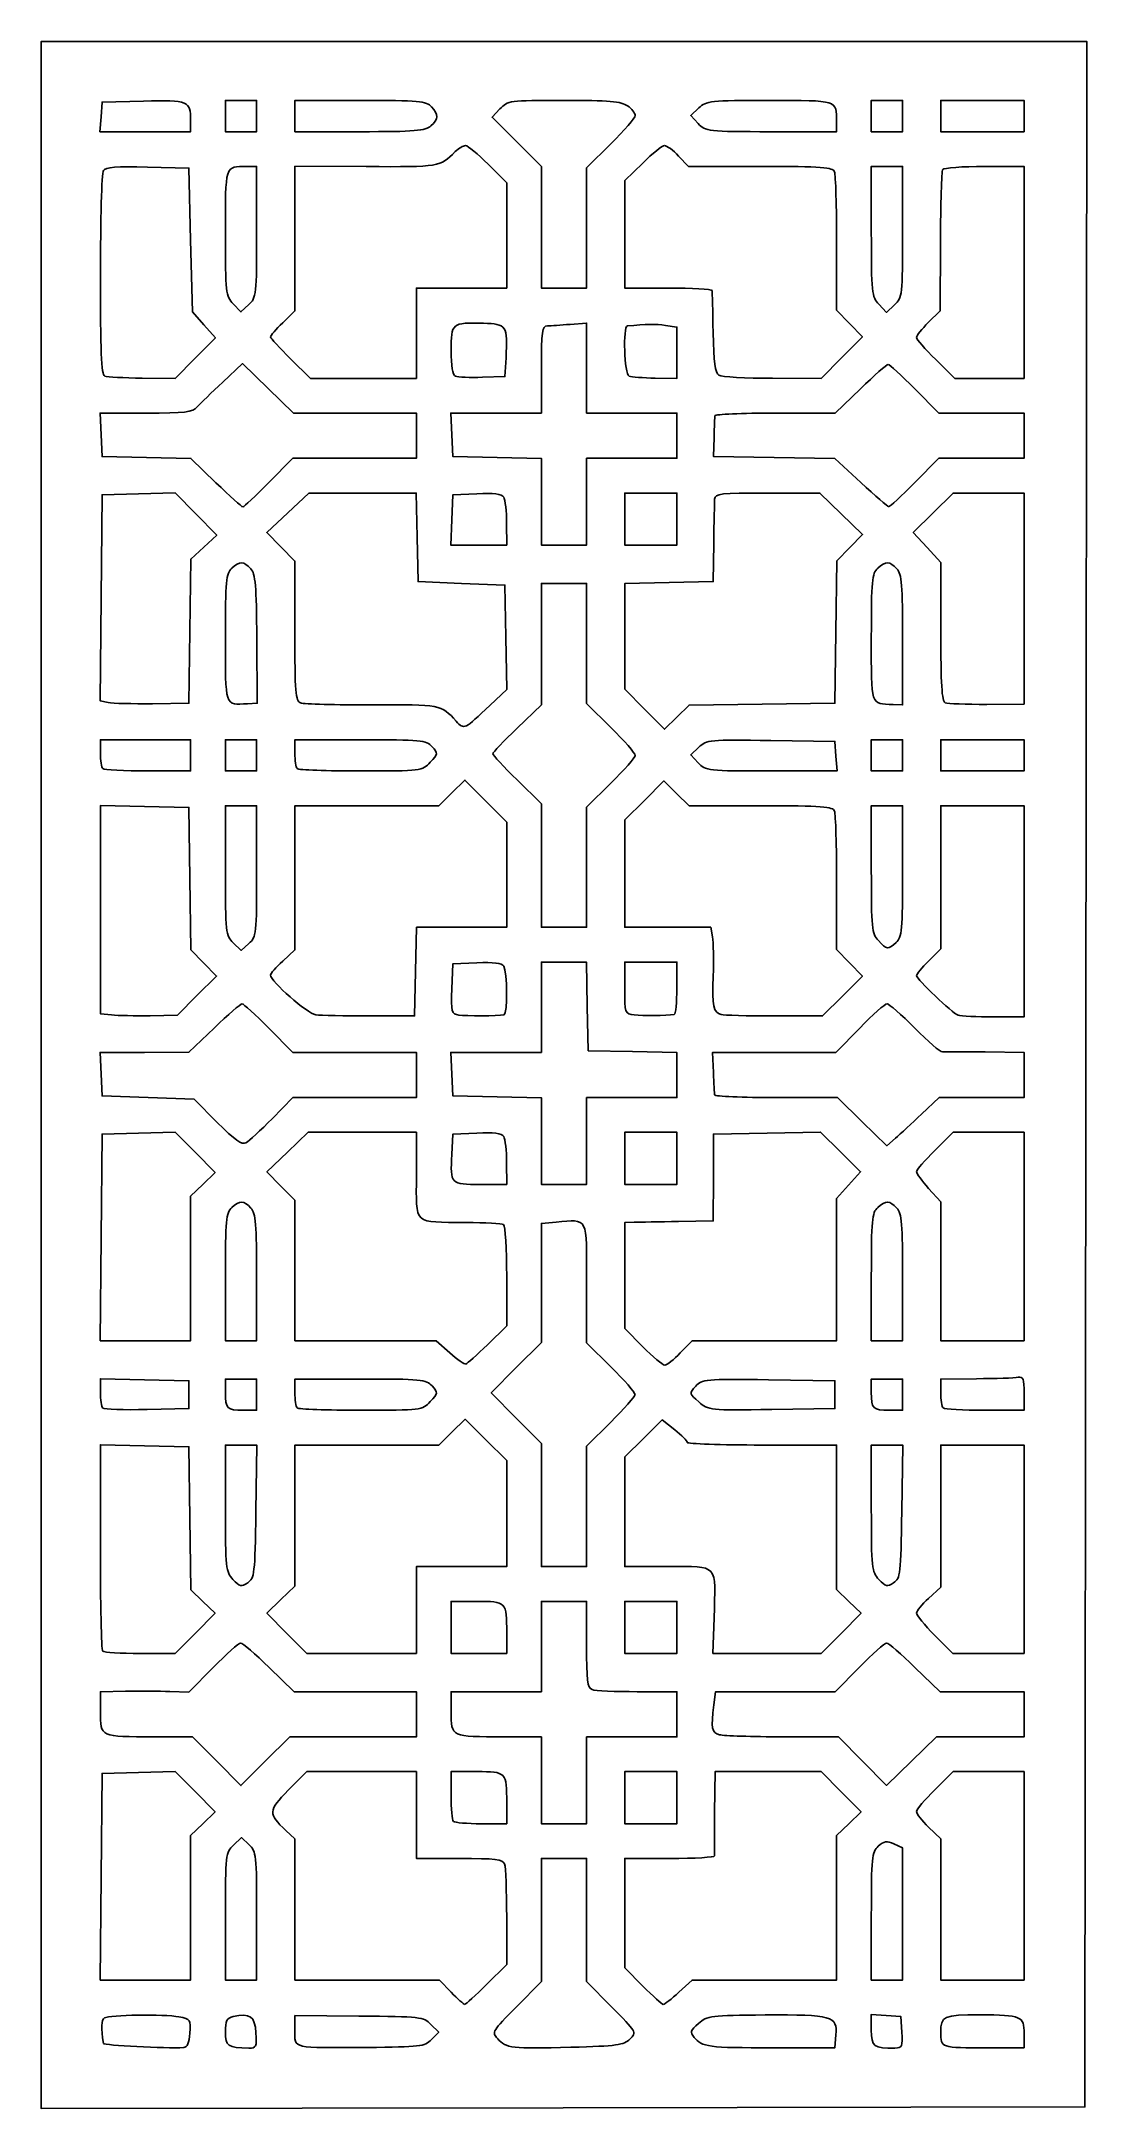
# Model space of a CAD drawing. Extents: x 1 to 81, y 0 to 157.
import ezdxf

# ---------------------------------------------------------------- set-up
doc = ezdxf.new("R2010")
doc.units = 0
doc.layers.get('0').update_dxf_attribs({"linetype": 'CONTINUOUS'})

msp = doc.modelspace()

# ---------------------------------------------------------------- linework, layer by layer
at = {"color": 7}
for points in [[(1.111882, 78.340471), (1.111882, 157.054873), (40.932642, 157.054873), (80.753402, 157.054873), (80.686288, 78.407477), (80.619174, -0.239919), (40.865528, -0.306925), (1.111882, -0.373928)], [(17.516049, 151.366331), (17.516049, 152.556956), (16.325424, 152.556956), (15.134799, 152.556956), (15.134799, 151.366331), (15.134799, 150.175706), (16.325424, 150.175706), (17.516049, 150.175706)], [(66.728549, 151.366331), (66.728549, 152.556956), (65.537924, 152.556956), (64.347299, 152.556956), (64.347299, 151.366331), (64.347299, 150.175706), (65.537924, 150.175706), (66.728549, 150.175706)], [(75.988966, 151.366331), (75.988966, 152.556956), (72.813966, 152.556956), (69.638966, 152.556956), (69.638966, 151.366331), (69.638966, 150.175706), (72.813966, 150.175706), (75.988966, 150.175706)], [(30.790528, 150.613588)], [(17.516049, 142.54891)], [(66.728549, 142.54891)], [(18.442091, 123.452789)], [(67.654591, 123.452789)], [(49.530632, 120.674664), (49.530632, 122.659039), (47.546257, 122.659039), (45.561882, 122.659039), (45.561882, 120.674664), (45.561882, 118.690289), (47.546257, 118.690289), (49.530632, 118.690289)], [(35.315816, 106.513921)], [(17.516049, 102.682998), (17.516049, 103.873623), (16.325424, 103.873623), (15.134799, 103.873623), (15.134799, 102.682998), (15.134799, 101.492373), (16.325424, 101.492373), (17.516049, 101.492373)], [(66.728549, 102.682998), (66.728549, 103.873623), (65.537924, 103.873623), (64.347299, 103.873623), (64.347299, 102.682998), (64.347299, 101.492373), (65.537924, 101.492373), (66.728549, 101.492373)], [(75.988966, 102.682998), (75.988966, 103.873623), (72.813966, 103.873623), (69.638966, 103.873623), (69.638966, 102.682998), (69.638966, 101.492373), (72.813966, 101.492373), (75.988966, 101.492373)], [(30.742612, 102.151058)], [(17.516049, 93.865576)], [(66.244695, 88.436506)], [(42.651466, 73.314248), (42.651466, 76.621539), (46.091049, 76.621539), (49.530632, 76.621539), (49.530632, 78.333425), (49.530632, 80.045314), (46.157195, 80.119363), (42.783757, 80.193414), (42.709706, 83.566852), (42.635657, 86.940289), (40.923768, 86.940289), (39.211882, 86.940289), (39.211882, 83.500706), (39.211882, 80.061123), (35.759673, 80.061123), (32.307467, 80.061123), (32.386236, 78.407477), (32.465007, 76.753831), (35.838445, 76.67978), (39.211882, 76.605731), (39.211882, 73.306342), (39.211882, 70.006956), (40.931674, 70.006956), (42.651466, 70.006956)], [(36.367612, 82.932619)], [(49.332195, 82.94297)], [(12.488966, 63.605053), (12.488966, 69.109402), (13.418325, 70.010173), (14.347687, 70.910945), (12.823103, 72.451606), (11.298515, 73.992269), (8.520303, 73.917842), (5.742091, 73.843414), (5.672008, 65.97206), (5.601925, 58.100706), (9.045445, 58.100706), (12.488966, 58.100706)], [(18.698393, 75.014852)], [(68.17973, 75.363895)], [(49.530632, 71.991331), (49.530632, 73.975706), (47.546257, 73.975706), (45.561882, 73.975706), (45.561882, 71.991331), (45.561882, 70.006956), (47.546257, 70.006956), (49.530632, 70.006956)], [(35.103536, 57.803846)], [(49.795216, 57.174675)], [(29.686882, 37.595498), (29.686882, 40.902789), (33.126466, 40.902789), (36.566049, 40.902789), (36.566049, 44.945967), (36.566049, 48.989147), (34.980668, 50.557983), (33.395288, 52.126822), (32.389826, 51.145014), (31.384362, 50.163206), (25.905415, 50.163206), (20.426466, 50.163206), (20.426466, 44.792945), (20.426466, 39.422684), (19.365727, 38.386901), (18.304992, 37.351118), (19.820467, 35.819662), (21.335942, 34.288206), (25.511413, 34.288206), (29.686882, 34.288206)], [(30.742612, 53.467725)], [(17.455616, 45.101976)], [(66.668116, 45.101976)], [(49.530632, 36.272581), (49.530632, 38.256956), (47.546257, 38.256956), (45.561882, 38.256956), (45.561882, 36.272581), (45.561882, 34.288206), (47.546257, 34.288206), (49.530632, 34.288206)], [(12.488966, 14.921719), (12.488966, 20.426069), (13.418325, 21.32684), (14.347687, 22.227611), (12.823103, 23.768272), (11.298515, 25.308936), (8.520303, 25.234508), (5.742091, 25.160081), (5.67077, 17.288727), (5.599451, 9.417373), (9.044207, 9.417373), (12.488966, 9.417373)], [(49.530632, 23.307998), (49.530632, 25.292373), (47.546257, 25.292373), (45.561882, 25.292373), (45.561882, 23.307998), (45.561882, 21.323623), (47.546257, 21.323623), (49.530632, 21.323623)], [(35.037022, 9.078362)], [(49.681371, 8.491331)], [(12.43647, 5.37432)], [(17.462238, 5.411433)], [(30.82839, 4.885039)], [(45.951772, 4.927973)], [(66.673965, 5.448623)]]:
    msp.add_lwpolyline(points, close=True, dxfattribs=at)
for points in [[(8.896046, 152.499597), (5.742091, 152.424664), (5.660731, 151.300185), (5.579372, 150.175706), (9.034169, 150.175706), (12.488966, 150.175706), (12.484915, 151.035602)], [(25.412541, 152.556956), (20.426466, 152.556956), (20.426466, 151.366331), (20.426466, 150.175706), (25.36657, 150.175706)], [(36.054803, 151.914574), (35.451317, 151.272192), (37.3316, 149.391909), (39.211882, 147.511626), (39.211882, 142.890541), (39.211882, 138.269456), (40.931674, 138.269456), (42.651466, 138.269456), (42.651466, 142.840615)], [(51.199846, 151.980275), (50.586, 151.403595), (51.16277, 150.78965)], [(56.720502, 150.175706), (61.701466, 150.175706), (61.701466, 150.947817)], [(42.651466, 142.840615), (42.651466, 147.411773), (44.503549, 149.249664)], [(55.901825, 147.529873), (50.423384, 147.529873), (49.662924, 148.323623)], [(12.843383, 132.934885), (14.371862, 134.47948), (13.49656, 135.467479), (12.621257, 136.455481), (12.488966, 141.926531), (12.356674, 147.397581), (9.208757, 147.482281)], [(17.516049, 142.54891), (17.516049, 147.529873), (16.743939, 147.529873)], [(25.865563, 147.518975), (20.426466, 147.547741), (20.426466, 142.034459), (20.426466, 136.521177), (19.500424, 135.623623)], [(29.686882, 134.829873), (29.686882, 138.269456), (33.126466, 138.269456), (36.566049, 138.269456), (36.566049, 142.278469), (36.566049, 146.287482), (35.151102, 147.702427)], [(46.92795, 147.786745), (45.561882, 146.456118), (45.561882, 142.362787), (45.561882, 138.269456), (48.869174, 138.269456)], [(66.728549, 142.54891), (66.728549, 147.529873), (65.537924, 147.529873), (64.347299, 147.529873), (64.347299, 142.585988)], [(75.988966, 139.460081), (75.988966, 147.529873), (72.961873, 147.529873)], [(69.615018, 141.784935), (69.592608, 136.521113), (68.689747, 135.638334)], [(62.096243, 132.97567), (63.665081, 134.561051), (62.683274, 135.566512), (61.701466, 136.571977), (61.701466, 141.632408)], [(69.253923, 132.82258), (70.720963, 131.390289), (73.354965, 131.390289), (75.988966, 131.390289), (75.988966, 139.460081)], [(15.72913, 137.065075), (16.323458, 136.447567), (16.919755, 137.007756)], [(64.92398, 137.028253), (65.50066, 136.414407), (66.114605, 136.991177)], [(42.651466, 121.997581), (42.651466, 125.304873), (46.091049, 125.304873), (49.530632, 125.304873), (49.530632, 127.024664), (49.530632, 128.744456), (46.091049, 128.744456), (42.651466, 128.744456), (42.651466, 132.17216), (42.651466, 135.599861), (41.394695, 135.500631)], [(49.530632, 133.345219), (49.530632, 135.300149), (48.670737, 135.42867)], [(20.093453, 132.885357), (21.612527, 131.390289), (25.649703, 131.390289), (29.686882, 131.390289), (29.686882, 134.829873)], [(8.79308, 131.411178), (11.314906, 131.390303), (12.843383, 132.934885)], [(18.442091, 123.452789), (20.279982, 125.304873), (24.983432, 125.304873), (29.686882, 125.304873), (29.686882, 127.024664), (29.686882, 128.744456), (25.01056, 128.744456), (20.334237, 128.744456), (18.390214, 130.629469), (16.44619, 132.514483), (14.930599, 131.099827)], [(34.713966, 131.471763), (36.433757, 131.522581), (36.515535, 132.963647)], [(47.876987, 131.411178), (49.530632, 131.390303), (49.530632, 133.345219)], [(56.814955, 131.39434), (60.527406, 131.390292), (62.096243, 132.97567)], [(39.211882, 132.051748), (39.211882, 128.744456), (35.759673, 128.744456), (32.307467, 128.744456), (32.386236, 127.09081), (32.465007, 125.437164), (35.838445, 125.363113), (39.211882, 125.289064), (39.211882, 121.989675), (39.211882, 118.690289), (40.931674, 118.690289), (42.651466, 118.690289), (42.651466, 121.997581)], [(63.516354, 130.596539), (61.593153, 128.744456), (57.017102, 128.744456)], [(67.654591, 123.452789), (69.492482, 125.304873), (72.740724, 125.304873), (75.988966, 125.304873), (75.988966, 127.024664), (75.988966, 128.744456), (72.740724, 128.744456), (69.492482, 128.744456), (67.654591, 130.596539)], [(9.071869, 128.744456), (5.584547, 128.744456), (5.663319, 127.09081), (5.742091, 125.437164), (9.125479, 125.363039), (12.508868, 125.288913), (14.417146, 123.446974)], [(52.36777, 126.892373), (52.325397, 125.437164), (56.947284, 125.35817), (61.569174, 125.279174), (63.553549, 123.449019)], [(12.428191, 112.143215), (12.49971, 117.634681), (13.486524, 118.544729), (14.473341, 119.454777), (12.885928, 121.065189), (11.298515, 122.675602), (8.520303, 122.601175), (5.742091, 122.526748), (5.672037, 114.674309), (5.601983, 106.821867), (6.201204, 106.702521)], [(35.315816, 106.513921), (36.579125, 107.70924), (36.506441, 111.67841), (36.433757, 115.647581), (33.126466, 115.779873), (29.819174, 115.912164), (29.745122, 119.285602), (29.671074, 122.659039), (25.587457, 122.659039), (21.503838, 122.659039), (19.895338, 121.1594), (18.286836, 119.659757), (19.356652, 118.569695), (20.426466, 117.479636), (20.426466, 112.160145)], [(34.293405, 122.605951), (32.465007, 122.526748), (32.38727, 120.608519), (32.309533, 118.690289), (34.437791, 118.690289), (36.566049, 118.690289), (36.562001, 120.343935), (36.561998, 120.343935)], [(56.018393, 106.580048), (61.569174, 106.651748), (61.640993, 112.070359), (61.712808, 117.48897), (62.699326, 118.500242), (63.685841, 119.511514), (62.058537, 121.085277), (60.43123, 122.659039), (56.436141, 122.659039)], [(75.988966, 114.61995), (75.988966, 122.659039), (73.284659, 122.659039), (70.580351, 122.659039), (69.061597, 121.156132), (67.542841, 119.653222), (68.590903, 118.51621), (69.638966, 117.379197), (69.638966, 112.103667)], [(52.343616, 118.822581), (52.308757, 115.912164), (48.93532, 115.838113), (45.561882, 115.764064), (45.561882, 111.744744), (45.561882, 107.725424), (47.073542, 106.197826), (48.585202, 104.670228), (49.526407, 105.58929), (50.467612, 106.508352), (56.018393, 106.580048)], [(44.503549, 104.799664), (42.651466, 106.637556), (42.651466, 111.208714), (42.651466, 115.779873), (40.931674, 115.779873), (39.211882, 115.779873), (39.211882, 111.150085), (39.211882, 106.520295), (37.359799, 104.744131)], [(73.144695, 106.564975), (75.988966, 106.58085), (75.988966, 114.619939), (75.988966, 114.61995)], [(9.578549, 106.61746), (12.356674, 106.651748), (12.428191, 112.143215)], [(16.812969, 106.610375), (17.565095, 106.651748), (17.529657, 111.537766)], [(66.000945, 106.550148), (66.728549, 106.519456), (66.728549, 111.45956)], [(12.488966, 102.682998), (12.488966, 103.873623), (9.049382, 103.873623), (5.609799, 103.873623), (5.609799, 102.859388)], [(9.225772, 101.492373), (12.488966, 101.492373), (12.488966, 102.682998)], [(25.412541, 103.873623), (20.426466, 103.873623), (20.426466, 102.859388)], [(51.206376, 103.303075), (50.586, 102.720262), (51.16277, 102.106317)], [(61.650533, 102.616852), (61.569174, 103.741331), (56.697965, 103.81361)], [(56.735715, 101.492373), (61.731893, 101.492373), (61.650533, 102.616852)], [(29.628642, 86.212685), (29.702691, 89.586123), (33.134371, 89.586123), (36.566049, 89.586123), (36.566049, 93.592401), (36.566049, 97.598682), (34.975374, 99.199248), (33.384699, 100.799815), (32.384532, 99.823177), (31.384362, 98.846539), (25.905415, 98.846539), (20.426466, 98.846539), (20.426466, 93.354604), (20.426466, 87.862667), (19.500424, 87.012777)], [(37.359365, 100.813394), (39.211017, 98.978831), (39.211546, 94.282477), (39.212076, 89.586123), (40.931867, 89.586123), (42.651659, 89.586123), (42.651659, 94.157281), (42.651466, 94.157281)], [(42.651466, 94.157281), (42.651466, 98.72844), (44.503549, 100.566331)], [(55.929625, 98.846539), (50.478986, 98.846539), (49.514591, 99.788244), (48.550198, 100.729949), (47.05604, 99.24768), (45.561882, 97.765412), (45.561882, 93.675766), (45.561882, 89.586123), (48.836101, 89.586123), (52.11032, 89.586123), (52.243403, 88.858519)], [(12.968907, 84.383274), (14.457902, 85.87227), (13.479105, 86.874646), (12.500308, 87.877026), (12.428493, 93.295637), (12.356674, 98.714248), (8.983237, 98.788299), (5.609799, 98.862348), (5.609799, 90.933709), (5.609799, 83.005067), (6.469695, 82.913757)], [(17.516049, 93.865576), (17.516049, 98.846539), (16.325424, 98.846539), (15.134799, 98.846539), (15.134799, 93.913447)], [(66.728549, 93.860464), (66.728549, 98.846539), (65.537924, 98.846539), (64.347299, 98.846539), (64.347299, 94.001638)], [(75.988966, 90.806617), (75.988966, 98.846539), (72.813966, 98.846539), (69.638966, 98.846539), (69.638966, 93.396123), (69.638966, 87.945706), (68.712924, 87.019664)], [(62.153633, 84.355755), (63.670402, 85.872267), (62.685933, 86.880454), (61.701466, 87.888641), (61.701466, 92.949075)], [(73.673862, 82.761966), (75.988966, 82.766702), (75.988966, 90.806625), (75.988966, 90.806617)], [(15.730112, 88.405174), (16.325424, 87.829993), (16.920737, 88.357303)], [(34.293405, 86.887201), (32.465007, 86.807998), (32.390929, 84.90921)], [(49.530632, 84.955914), (49.530632, 86.940289), (47.546257, 86.940289), (45.561882, 86.940289), (45.561882, 84.973488)], [(26.115007, 82.839248), (29.554591, 82.839248), (29.628642, 86.212685)], [(9.40475, 82.858364), (11.479911, 82.894278), (12.968907, 84.383274)], [(56.936621, 82.839248), (60.636867, 82.839248), (62.153633, 84.355757), (62.153633, 84.355755)], [(14.280735, 81.917921), (12.356674, 80.070553), (8.970611, 80.065843), (5.584547, 80.061133), (5.663319, 78.407488), (5.742091, 76.753842), (9.24646, 76.62155), (12.750832, 76.489258), (14.519537, 74.719463)], [(18.698393, 75.014841), (20.277608, 76.621539), (24.982247, 76.621539), (29.686882, 76.621539), (29.686882, 78.341331), (29.686882, 80.061123), (24.983432, 80.061123), (20.279982, 80.061123), (18.442091, 81.913206)], [(63.458622, 81.913153), (61.648867, 80.06107), (56.953941, 80.06107), (52.259018, 80.06107), (52.319261, 78.539716)], [(68.17973, 75.363948), (69.506674, 76.619899), (72.74782, 76.620693), (75.988966, 76.621487), (75.988966, 78.341278), (75.988966, 80.06107), (73.012403, 80.092418)], [(57.102579, 76.621487), (61.764108, 76.621487), (63.64949, 74.78399), (65.534873, 72.946495), (66.193829, 73.527219)], [(29.686882, 70.697098), (29.686882, 73.975706), (25.56084, 73.975706), (21.434795, 73.975706), (19.866991, 72.469772), (18.299187, 70.96384), (19.362827, 69.88007), (20.426466, 68.796302), (20.426466, 63.448504), (20.426466, 58.100706), (25.806342, 58.100706), (31.186218, 58.100706), (32.222488, 57.186425)], [(34.293405, 73.922617), (32.465007, 73.843414), (32.384569, 72.28554)], [(49.795216, 57.174664), (50.69277, 58.100706), (56.197119, 58.100706), (61.701466, 58.100706), (61.701466, 63.523902), (61.701466, 68.947099), (62.616162, 69.959559), (63.530858, 70.972016), (62.005935, 72.48103), (60.481012, 73.990041), (56.400361, 73.916728), (52.319711, 73.843414), (52.314234, 70.536123), (52.308757, 67.228831), (49.662924, 67.187329)], [(75.988966, 66.038206), (75.988966, 73.975706), (73.285308, 73.975706), (70.581647, 73.975706), (69.184266, 72.595682)], [(34.573371, 70.006956), (36.566049, 70.006956), (36.562001, 71.660602), (36.561998, 71.660602)], [(68.712924, 69.707532), (69.638966, 68.682515), (69.638966, 63.391611), (69.638966, 58.100706), (72.813966, 58.100706), (75.988966, 58.100706), (75.988966, 66.038206)], [(40.336362, 67.136044), (39.211882, 67.043255), (39.211882, 62.512056), (39.211882, 57.980858), (37.300276, 56.056408), (35.388669, 54.131956), (37.300276, 52.207504), (39.211882, 50.283054), (39.211882, 45.592921), (39.211882, 40.902789), (40.931674, 40.902789), (42.651466, 40.902789), (42.651466, 45.486759)], [(46.289487, 67.121183), (45.561882, 67.09655), (45.561882, 63.069975), (45.561882, 59.043398), (46.941907, 57.646017)], [(35.103536, 57.803846), (36.566049, 59.226778), (36.566049, 63.013751)], [(15.134799, 62.95449), (15.134799, 58.100706), (16.325424, 58.100706), (17.516049, 58.100706), (17.516049, 62.908519)], [(44.503549, 56.116331), (42.651466, 57.954222), (42.651466, 62.506979)], [(64.347299, 62.95449), (64.347299, 58.100706), (65.537924, 58.100706), (66.728549, 58.100706), (66.728549, 62.908519)], [(12.356674, 53.999664), (12.356674, 55.057998), (8.983237, 55.132049), (5.609799, 55.206098), (5.609799, 54.183957)], [(17.516049, 53.999664), (17.516049, 55.190289), (16.325424, 55.190289), (15.134799, 55.190289), (15.134799, 54.176054)], [(25.412541, 55.190289), (20.426466, 55.190289), (20.426466, 54.176054)], [(61.569174, 53.999664), (61.569174, 55.057998), (56.521977, 55.129695)], [(66.728549, 53.999664), (66.728549, 55.190289), (65.537924, 55.190289), (64.347299, 55.190289), (64.347299, 54.176054)], [(72.350945, 55.210533), (69.638966, 55.190292), (69.638966, 54.176057)], [(9.167352, 52.867457), (12.356674, 52.941331), (12.356674, 53.999664)], [(16.501814, 52.809039), (17.516049, 52.809039), (17.516049, 53.999664)], [(56.762123, 52.869301), (61.569174, 52.941331), (61.569174, 53.999664)], [(65.714314, 52.809039), (66.728549, 52.809039), (66.728549, 53.999664)], [(72.990355, 52.809042), (75.988966, 52.809042), (75.988966, 54.108546)], [(49.372666, 51.319446), (48.420965, 52.078808), (46.991423, 50.667026), (45.561882, 49.255241), (45.561882, 45.079015), (45.561882, 40.902789), (48.864134, 40.902789)], [(42.651466, 45.486759), (42.651466, 50.070729), (44.497591, 51.902905)], [(12.831297, 35.820585), (14.347687, 37.352967), (13.423551, 38.248675), (12.499417, 39.144382), (12.428045, 44.587647), (12.356674, 50.030914), (8.983237, 50.104966), (5.609799, 50.179015), (5.609799, 42.409999)], [(17.455616, 45.101976), (17.527476, 50.163206), (16.331136, 50.163206), (15.134799, 50.163206), (15.134799, 45.351613)], [(62.043797, 35.820585), (63.560187, 37.352967), (62.630825, 38.253739), (61.701466, 39.15451), (61.701466, 44.658859), (61.701466, 50.163206), (56.012924, 50.163206)], [(66.668116, 45.101976), (66.739976, 50.163206), (65.543636, 50.163206), (64.347299, 50.163206), (64.347299, 45.351613)], [(75.988966, 42.225706), (75.988966, 50.163206), (72.813966, 50.163206), (69.638966, 50.163206), (69.638966, 44.745664), (69.638966, 39.328122), (68.712924, 38.485442)], [(69.166907, 35.68559), (70.546931, 34.288206), (73.267948, 34.288206), (75.988966, 34.288206), (75.988966, 42.225706)], [(42.651466, 34.977972), (42.651466, 38.256956), (40.931674, 38.256956), (39.211882, 38.256956), (39.211882, 34.817373), (39.211882, 31.377789), (35.772299, 31.377789), (32.332716, 31.377789), (32.332716, 29.821148)], [(34.288783, 38.256956), (32.332716, 38.256956), (32.332716, 36.272581), (32.332716, 34.288206), (34.449382, 34.288206), (36.566049, 34.288206), (36.566049, 35.854066)], [(52.363963, 37.000185), (52.27819, 34.288206), (56.402798, 34.288206), (60.527406, 34.288206), (62.043797, 35.820585)], [(8.638741, 34.288206), (11.314906, 34.288206), (12.831297, 35.820585)], [(14.201661, 33.213786), (12.356674, 31.345616), (10.901466, 31.393297)], [(24.86446, 27.938206), (29.686882, 27.938206), (29.686882, 29.657998), (29.686882, 31.377789), (25.028475, 31.377789), (20.370067, 31.377789), (18.460006, 33.229873)], [(63.421257, 33.229873), (61.583366, 31.377789), (57.035465, 31.377789), (52.487563, 31.377789), (52.357028, 30.385602)], [(72.653475, 27.938206), (75.988966, 27.938206), (75.988966, 29.657998), (75.988966, 31.377789), (72.785766, 31.377789), (69.582567, 31.377789), (67.672506, 33.229873)], [(7.528028, 31.409383), (5.609799, 31.377789), (5.609799, 29.821148)], [(42.651466, 24.630914), (42.651466, 27.938206), (46.091049, 27.938206), (49.530632, 27.938206), (49.530632, 29.657998), (49.530632, 31.377789), (46.509564, 31.377789)], [(9.717937, 27.941818), (12.63545, 27.938219), (14.473775, 26.085699), (16.3121, 24.233177), (18.177068, 26.085699), (20.042034, 27.938206), (24.86446, 27.938206)], [(36.367612, 27.941818), (39.211882, 27.938219), (39.211882, 24.630928), (39.211882, 21.323636), (40.931674, 21.323636), (42.651466, 21.323636), (42.651466, 24.630914)], [(57.60752, 27.941818), (61.84795, 27.938219), (63.679499, 26.092528), (65.511045, 24.246837), (67.414516, 26.092528), (69.317984, 27.938219), (72.653475, 27.938219), (72.653475, 27.938206)], [(32.965866, 18.677789), (29.686882, 18.677789), (29.686882, 21.985081), (29.686882, 25.292373), (25.510657, 25.292373), (21.334431, 25.292373), (19.928298, 23.868555)], [(34.288783, 25.292373), (32.332716, 25.292373), (32.332716, 23.484388)], [(49.681371, 8.491331), (50.692373, 9.417373), (56.196921, 9.417373), (61.701466, 9.417373), (61.701466, 14.921719), (61.701466, 20.426069), (62.630825, 21.32684), (63.560187, 22.227611), (62.043797, 23.759993), (60.527406, 25.292373), (56.484226, 25.292373), (52.441049, 25.292373), (52.409717, 22.183519)], [(75.988966, 17.354873), (75.988966, 25.292373), (73.285308, 25.292373), (70.581647, 25.292373), (69.184266, 23.912348)], [(34.625772, 21.323623), (36.566049, 21.323623), (36.566049, 22.889483)], [(19.740713, 20.814482), (20.426466, 20.173048), (20.426466, 14.795212), (20.426466, 9.417373), (25.930812, 9.417373), (31.435162, 9.417373), (32.332716, 8.491331)], [(68.712924, 21.059039), (69.638966, 20.161485), (69.638966, 14.789428), (69.638966, 9.417373), (72.813966, 9.417373), (75.988966, 9.417373), (75.988966, 17.354873)], [(16.937392, 19.725444), (16.358735, 20.264543), (15.746767, 19.68963)], [(66.728549, 14.450129), (66.728549, 19.482885), (66.068165, 19.783774)], [(44.56271, 7.37344), (42.651466, 9.297524), (42.651466, 13.987658), (42.651466, 18.677789), (40.931674, 18.677789), (39.211882, 18.677789), (39.211882, 13.987658), (39.211882, 9.297524), (37.309965, 7.382827)], [(49.001466, 18.677789), (45.561882, 18.677789), (45.561882, 14.518923), (45.561882, 10.360054), (46.941907, 8.962673)], [(15.134799, 14.266045), (15.134799, 9.417373), (16.325424, 9.417373), (17.516049, 9.417373), (17.516049, 14.301856)], [(35.037022, 9.078362), (36.566049, 10.591432), (36.566049, 14.216097)], [(64.347299, 14.271157), (64.347299, 9.417373), (65.537924, 9.417373), (66.728549, 9.417373), (66.728549, 14.450129)], [(25.313955, 6.674197), (20.426466, 6.709145), (20.426466, 5.568119)], [(66.673965, 5.448623), (66.596257, 6.639248), (65.471778, 6.720607), (64.347299, 6.801967), (64.347299, 5.61453)], [(30.82839, 4.885039), (31.391974, 5.448623), (30.796712, 6.043935)], [(56.857051, 4.262488), (61.569174, 4.266986), (61.650261, 5.237379), (61.650261, 5.237372)], [(73.259188, 4.257998), (75.989008, 4.257998), (75.988987, 5.351619)]]:
    msp.add_lwpolyline(points, dxfattribs=at)
for points in [[(12.484915, 151.035602), (12.477877, 152.531444), (12.35451, 152.581765), (8.896046, 152.499597)], [(30.8365, 152.073102), (30.441797, 152.509244), (29.906952, 152.556956), (25.412541, 152.556956)], [(30.790528, 150.613588), (31.388267, 151.154536), (31.39767, 151.453017), (30.8365, 152.073102)], [(40.918924, 152.556956), (36.750085, 152.556956), (36.645289, 152.543116), (36.054803, 151.914574)], [(45.767593, 152.145078), (45.294476, 152.476464), (44.34691, 152.556956), (40.918924, 152.556956)], [(44.503549, 149.249664), (45.522195, 150.260505), (46.355632, 151.232826), (46.355632, 151.410378)], [(46.355632, 151.410378), (46.355632, 151.58793), (46.091015, 151.918545), (45.767593, 152.145078)], [(56.596981, 152.556956), (52.046473, 152.556956), (51.783824, 152.528892), (51.199846, 151.980275)], [(61.701466, 150.947817), (61.701466, 152.596678), (61.827471, 152.556956), (56.596981, 152.556956)], [(25.36657, 150.175706), (29.592093, 150.175706), (30.376662, 150.239045), (30.790528, 150.613588)], [(51.16277, 150.78965), (51.726476, 150.189613), (51.85237, 150.175706), (56.720502, 150.175706)], [(32.651996, 148.654352), (31.447507, 147.478921), (31.508533, 147.48913), (25.865563, 147.518975)], [(33.431311, 149.117373), (33.263647, 149.117373), (32.912955, 148.909013), (32.651996, 148.654352)], [(35.151102, 147.702427), (34.372883, 148.480647), (33.598977, 149.117373), (33.431311, 149.117373)], [(48.598241, 149.117373), (48.430918, 149.117373), (47.67929, 148.518591), (46.92795, 147.786745)], [(49.662924, 148.323623), (49.244671, 148.760185), (48.765563, 149.117373), (48.598241, 149.117373)], [(5.83937, 147.217698), (5.717561, 147.025592), (5.616078, 143.455289), (5.61385, 139.283691)], [(9.208757, 147.482281), (6.815913, 147.546664), (6.007716, 147.483207), (5.83937, 147.217698)], [(16.743939, 147.529873), (15.095572, 147.529873), (15.134799, 147.653815), (15.134799, 142.445628)], [(61.540866, 147.111358), (61.401576, 147.474343), (60.653372, 147.529873), (55.901825, 147.529873)], [(61.701466, 141.632408), (61.701466, 144.415648), (61.629197, 146.881175), (61.540866, 147.111358)], [(69.786106, 147.289315), (69.704336, 147.157008), (69.627345, 144.680037), (69.615018, 141.784935)], [(72.961873, 147.529873), (71.296972, 147.529873), (69.867875, 147.421622), (69.786106, 147.289315)], [(15.134799, 142.445628), (15.134799, 137.868163), (15.15795, 137.658523), (15.72913, 137.065075)], [(16.919755, 137.007756), (17.49747, 137.550493), (17.516049, 137.723134), (17.516049, 142.54891)], [(64.347299, 142.585988), (64.347299, 137.87047), (64.373937, 137.61375), (64.92398, 137.028253)], [(66.114605, 136.991177), (66.714643, 137.554883), (66.728549, 137.680777), (66.728549, 142.54891)], [(5.61385, 139.283691), (5.610728, 133.460392), (5.686605, 131.667978), (5.940528, 131.565518)], [(48.869174, 138.269456), (50.688184, 138.269456), (52.19092, 138.180159), (52.208583, 138.071019)], [(52.208583, 138.071019), (52.226258, 137.961878), (52.265133, 136.523148), (52.294994, 134.873844)], [(19.500424, 135.623623), (18.991101, 135.129968), (18.574382, 134.648297), (18.574382, 134.553248)], [(34.793917, 135.588775), (32.382095, 135.644377), (32.332716, 135.602692), (32.332716, 133.511176)], [(36.515535, 132.963647), (36.652838, 135.383204), (36.544485, 135.548418), (34.793917, 135.588775)], [(41.394695, 135.500631), (40.703471, 135.446056), (39.929565, 135.391869), (39.674903, 135.380219)], [(48.670737, 135.42867), (47.953991, 135.535797), (47.152033, 135.522221), (45.76032, 135.379404)], [(68.689747, 135.638334), (68.193169, 135.152805), (67.786882, 134.6429), (67.786882, 134.505211)], [(18.574382, 134.553248), (18.574382, 134.458197), (19.257965, 133.707645), (20.093453, 132.885357)], [(39.674903, 135.380219), (39.259756, 135.361222), (39.211882, 135.017092), (39.211882, 132.051748)], [(45.76032, 135.379404), (45.40535, 135.342977), (45.53132, 131.7113), (45.892612, 131.565518)], [(52.294994, 134.873844), (52.335922, 132.613384), (52.442007, 131.816422), (52.725897, 131.636749)], [(67.786882, 134.505211), (67.786882, 134.367521), (68.44705, 133.610339), (69.253923, 132.82258)], [(32.332716, 133.511176), (32.332716, 132.311942), (32.444584, 131.651949), (32.663445, 131.559956)], [(65.628126, 132.448623), (65.524412, 132.448623), (64.574113, 131.615185), (63.516354, 130.596539)], [(67.654591, 130.596539), (66.64375, 131.615185), (65.731842, 132.448623), (65.628126, 132.448623)], [(5.940528, 131.565518), (6.122429, 131.49212), (7.406079, 131.422667), (8.79308, 131.411178)], [(14.930599, 131.099827), (14.097024, 130.321764), (13.222449, 129.47351), (12.987097, 129.214814)], [(32.663445, 131.559956), (32.845346, 131.4835), (33.76808, 131.443812), (34.713966, 131.471763)], [(45.892612, 131.565518), (46.074513, 131.49212), (46.967481, 131.422667), (47.876987, 131.411178)], [(52.725897, 131.636749), (52.933034, 131.505653), (54.77311, 131.396571), (56.814955, 131.39434)], [(12.987097, 129.214814), (12.618358, 128.809493), (12.076986, 128.744456), (9.071869, 128.744456)], [(52.425597, 128.546019), (52.417104, 128.436878), (52.391077, 127.692737), (52.36777, 126.892373)], [(57.017102, 128.744456), (54.500272, 128.744456), (52.434096, 128.655159), (52.425597, 128.546019)], [(14.417146, 123.446974), (15.466698, 122.433906), (16.388149, 121.604061), (16.464812, 121.60287)], [(16.464812, 121.60287), (16.541475, 121.601548), (17.43125, 122.434144), (18.442091, 123.452789)], [(63.553549, 123.449019), (64.644955, 122.442436), (65.600649, 121.614782), (65.677312, 121.609787)], [(65.677312, 121.609787), (65.753975, 121.604786), (66.64375, 122.434144), (67.654591, 123.452789)], [(36.339875, 122.341367), (36.186756, 122.58276), (35.577232, 122.661564), (34.293405, 122.605951)], [(36.561998, 120.343935), (36.559882, 121.253441), (36.459814, 122.152286), (36.339875, 122.341367)], [(52.409762, 122.196019), (52.392564, 121.941357), (52.362791, 120.42331), (52.343616, 118.822581)], [(56.436141, 122.659039), (52.819599, 122.659039), (52.438086, 122.615166), (52.409762, 122.196019)], [(15.618653, 116.92949), (15.183533, 116.535713), (15.134799, 116.004679), (15.134799, 111.657225)], [(17.067252, 116.895578), (16.537302, 117.481165), (16.23604, 117.488219), (15.618653, 116.92949)], [(17.529657, 111.537766), (17.499986, 115.628584), (17.424731, 116.500569), (17.067252, 116.895578)], [(64.831153, 116.92949), (64.396033, 116.535713), (64.347299, 116.004679), (64.347299, 111.657225)], [(66.290666, 116.883519), (65.74972, 117.481257), (65.451239, 117.490661), (64.831153, 116.92949)], [(66.728549, 111.45956), (66.728549, 115.685083), (66.66521, 116.469652), (66.290666, 116.883519)], [(20.426466, 112.160145), (20.426466, 107.433192), (20.475728, 106.821751), (20.868719, 106.670946)], [(69.638966, 112.103667), (69.638966, 108.134044), (69.720836, 106.793599), (69.969695, 106.688615)], [(15.134799, 111.657225), (15.134799, 106.341577), (15.07717, 106.514889), (16.812969, 106.610375)], [(64.347299, 111.657225), (64.347299, 106.353033), (64.259693, 106.623599), (66.000945, 106.550148)], [(6.201204, 106.702521), (6.530774, 106.636878), (8.05058, 106.598601), (9.578549, 106.61746)], [(20.868719, 106.670946), (21.111961, 106.577606), (23.558915, 106.514792), (26.306399, 106.531357)], [(26.306399, 106.531357), (31.555788, 106.563009), (31.543749, 106.565353), (32.722674, 105.282246)], [(32.722674, 105.282246), (33.325319, 104.626349), (33.316405, 104.622116), (35.315816, 106.513921)], [(69.969695, 106.688615), (70.151596, 106.611878), (71.580346, 106.556239), (73.144695, 106.564975)], [(37.359799, 104.744131), (36.341153, 103.767239), (35.507716, 102.895964), (35.507716, 102.80796)], [(46.355632, 102.682998), (46.355632, 102.836324), (45.522195, 103.788824), (44.503549, 104.799664)], [(5.609799, 102.859388), (5.609799, 102.301556), (5.689174, 101.765775), (5.786189, 101.668763)], [(20.426466, 102.859388), (20.426466, 102.301556), (20.505841, 101.765775), (20.602855, 101.668763)], [(30.880016, 103.341683), (30.430224, 103.838698), (30.071261, 103.873623), (25.412541, 103.873623)], [(30.742612, 102.151058), (31.343383, 102.790551), (31.347386, 102.825246), (30.880016, 103.341683)], [(35.507716, 102.80796), (35.507716, 102.719957), (36.340957, 101.822401), (37.359365, 100.813394)], [(44.503549, 100.566331), (45.522195, 101.577172), (46.355632, 102.529672), (46.355632, 102.682998)], [(56.697965, 103.81361), (51.991316, 103.883447), (51.805795, 103.866201), (51.206376, 103.303075)], [(5.786189, 101.668763), (5.883201, 101.571748), (7.431013, 101.492373), (9.225772, 101.492373)], [(20.602855, 101.668763), (20.699868, 101.571748), (22.88177, 101.492373), (25.451525, 101.492373)], [(25.451525, 101.492373), (30.087951, 101.492373), (30.128557, 101.497426), (30.742612, 102.151058)], [(51.16277, 102.106317), (51.726595, 101.506152), (51.851668, 101.492373), (56.735715, 101.492373)], [(61.540866, 98.428022), (61.401613, 98.790913), (60.655822, 98.846539), (55.929625, 98.846539)], [(61.701466, 92.949075), (61.701466, 95.732312), (61.629197, 98.197839), (61.540866, 98.428022)], [(15.134799, 93.913447), (15.134799, 89.144459), (15.15459, 88.961219), (15.730112, 88.405174)], [(16.920737, 88.357303), (17.498343, 88.86893), (17.516049, 89.032763), (17.516049, 93.865576)], [(64.347299, 94.001638), (64.347299, 89.491603), (64.384587, 89.116715), (64.886774, 88.577679)], [(66.244695, 88.436506), (66.680837, 88.831208), (66.728549, 89.366053), (66.728549, 93.860464)], [(52.243403, 88.858519), (52.3166, 88.458336), (52.343571, 87.10635), (52.303339, 85.854103)], [(64.886774, 88.577679), (65.533836, 87.883137), (65.62299, 87.873869), (66.244695, 88.436506)], [(19.500424, 87.012777), (18.991101, 86.545338), (18.574382, 86.065844), (18.574382, 85.947237)], [(36.339875, 86.622617), (36.186756, 86.86401), (35.577232, 86.942814), (34.293405, 86.887201)], [(36.367612, 82.932622), (36.637024, 82.985459), (36.612923, 86.192162), (36.339875, 86.622617)], [(68.712924, 87.019664), (68.203601, 86.510342), (67.786882, 86.012166), (67.786882, 85.912605)], [(18.574382, 85.947237), (18.574382, 85.481694), (21.390851, 83.00783), (22.013966, 82.926055)], [(52.303339, 85.854103), (52.229033, 83.541166), (52.313234, 83.133906), (52.904858, 82.945065)], [(67.786882, 85.912605), (67.786882, 85.639047), (70.507238, 83.054037), (70.961882, 82.895567)], [(16.404495, 83.765289), (16.294658, 83.765289), (15.338965, 82.933974), (14.280735, 81.917921)], [(18.442091, 81.913206), (17.43125, 82.931852), (16.514334, 83.765289), (16.404495, 83.765289)], [(32.390929, 84.90921), (32.320817, 83.112155), (32.34917, 83.005012), (32.920096, 82.909442)], [(45.561882, 84.973488), (45.561882, 83.026335), (45.569158, 83.005779), (46.289487, 82.915704)], [(49.332195, 82.942967), (49.441335, 82.958683), (49.530632, 83.864508), (49.530632, 84.955914)], [(65.542541, 83.765237), (65.391752, 83.765237), (64.45399, 82.931799), (63.458622, 81.913153)], [(67.653006, 81.914741), (66.643038, 82.932519), (65.693327, 83.765237), (65.542541, 83.765237)], [(6.469695, 82.913757), (6.942638, 82.863537), (8.263411, 82.83861), (9.40475, 82.858364)], [(22.013966, 82.926055), (22.377768, 82.878311), (24.223237, 82.839248), (26.115007, 82.839248)], [(32.920096, 82.909442), (33.462174, 82.8187), (35.869264, 82.834885), (36.367612, 82.932619)], [(46.289487, 82.915704), (46.914776, 82.837515), (48.711554, 82.853615), (49.332195, 82.94297)], [(52.904858, 82.945065), (53.087193, 82.886865), (54.901486, 82.839248), (56.936621, 82.839248)], [(69.762576, 80.094005), (69.61228, 80.077654), (68.662973, 80.896973), (67.653006, 81.914741)], [(70.961882, 82.895567), (71.180164, 82.819486), (72.400554, 82.759365), (73.673862, 82.761966)], [(73.012403, 80.092418), (71.375294, 80.109669), (69.91287, 80.110383), (69.762576, 80.094005)], [(52.319261, 78.539716), (52.352392, 77.702971), (52.39335, 76.929065), (52.410275, 76.819924)], [(52.410275, 76.819924), (52.427209, 76.710783), (54.538737, 76.621487), (57.102579, 76.621487)], [(14.519537, 74.719463), (15.859151, 73.37902), (16.389035, 73.005281), (16.703707, 73.178908)], [(16.703707, 73.178908), (16.932214, 73.304993), (17.829821, 74.131167), (18.698393, 75.014852)], [(66.193829, 73.527219), (66.556255, 73.846619), (67.449909, 74.673121), (68.17973, 75.363895)], [(36.339875, 73.658034), (36.186756, 73.899427), (35.577232, 73.97823), (34.293405, 73.922617)], [(36.561998, 71.660602), (36.559882, 72.570107), (36.459814, 73.468952), (36.339875, 73.658034)], [(69.184266, 72.595682), (68.415704, 71.836669), (67.786882, 71.106959), (67.786882, 70.974103)], [(32.384569, 72.28554), (32.267454, 70.017381), (32.277468, 70.006956), (34.573371, 70.006956)], [(67.786882, 70.974103), (67.786882, 70.841248), (68.203601, 70.271291), (68.712924, 69.707532)], [(33.485646, 67.113266), (29.375116, 67.145834), (29.686882, 66.851707), (29.686882, 70.697098)], [(15.618653, 68.246157), (15.1834, 67.852258), (15.134799, 67.320739), (15.134799, 62.95449)], [(17.078166, 68.200185), (16.53722, 68.797924), (16.238739, 68.807327), (15.618653, 68.246157)], [(17.516049, 62.908519), (17.516049, 67.010941), (17.451803, 67.787322), (17.078166, 68.200185)], [(64.831153, 68.246157), (64.3959, 67.852258), (64.347299, 67.320739), (64.347299, 62.95449)], [(66.290666, 68.200185), (65.74972, 68.797924), (65.451239, 68.807327), (64.831153, 68.246157)], [(66.728549, 62.908519), (66.728549, 67.010941), (66.664303, 67.787322), (66.290666, 68.200185)], [(36.329916, 66.946664), (36.200046, 67.02693), (34.920124, 67.1019), (33.485646, 67.113266)], [(36.566049, 63.013751), (36.566049, 65.096588), (36.45979, 66.866397), (36.329916, 66.946664)], [(42.651466, 62.506979), (42.651466, 67.662766), (42.812697, 67.340382), (40.336362, 67.136044)], [(49.662924, 67.187329), (48.207716, 67.164495), (46.689669, 67.134737), (46.289487, 67.121183)], [(32.222488, 57.186425), (32.792437, 56.683571), (33.344768, 56.296618), (33.44989, 56.326529)], [(33.44989, 56.326529), (33.555014, 56.35644), (34.299155, 57.021233), (35.103536, 57.803846)], [(46.941907, 57.646017), (47.70092, 56.877455), (48.451471, 56.248633), (48.609795, 56.248633)], [(48.609795, 56.248633), (48.768122, 56.248633), (49.301561, 56.665352), (49.795216, 57.174675)], [(30.880016, 54.65835), (30.430224, 55.155364), (30.071261, 55.190289), (25.412541, 55.190289)], [(46.349674, 54.006761), (46.352955, 54.156184), (45.522195, 55.10549), (44.503549, 56.116331)], [(56.521977, 55.129695), (51.672093, 55.198589), (51.454976, 55.17951), (50.968204, 54.641634)], [(75.525945, 55.319414), (75.271283, 55.270662), (73.842533, 55.221666), (72.350945, 55.210533)], [(75.988966, 54.108546), (75.988966, 55.203545), (75.916099, 55.394101), (75.525945, 55.319414)], [(5.609799, 54.183957), (5.609799, 53.621781), (5.692651, 53.078965), (5.793915, 52.977701)], [(15.134799, 54.176054), (15.134799, 52.916611), (15.242371, 52.809039), (16.501814, 52.809039)], [(20.426466, 54.176054), (20.426466, 53.618223), (20.505841, 53.082441), (20.602855, 52.985429)], [(30.742612, 53.467725), (31.343383, 54.107218), (31.347386, 54.141912), (30.880016, 54.65835)], [(44.497591, 51.902905), (45.512958, 52.910602), (46.346396, 53.857337), (46.349674, 54.006761)], [(50.968204, 54.641634), (50.46613, 54.08685), (50.468263, 54.076171), (51.208353, 53.439573)], [(64.347299, 54.176054), (64.347299, 52.916611), (64.454871, 52.809039), (65.714314, 52.809039)], [(69.638966, 54.176057), (69.638966, 53.618225), (69.718341, 53.082444), (69.815355, 52.985432)], [(5.793915, 52.977701), (5.895179, 52.876437), (7.413225, 52.826827), (9.167352, 52.867457)], [(20.602855, 52.985429), (20.699868, 52.888414), (22.88177, 52.809039), (25.451525, 52.809039)], [(25.451525, 52.809039), (30.087951, 52.809039), (30.128557, 52.814093), (30.742612, 53.467725)], [(51.208353, 53.439573), (51.94721, 52.804034), (52.005709, 52.798028), (56.762123, 52.869301)], [(69.815355, 52.985432), (69.912368, 52.888417), (71.341118, 52.809042), (72.990355, 52.809042)], [(50.324374, 50.361644), (50.324369, 50.470784), (49.896101, 50.901796), (49.372666, 51.319446)], [(56.012924, 50.163206), (52.884226, 50.163206), (50.32438, 50.252503), (50.324374, 50.361644)], [(15.134799, 45.351613), (15.134799, 40.773144), (15.162718, 40.510301), (15.71104, 39.926638)], [(16.83552, 39.677001), (17.353822, 40.020886), (17.387681, 40.317092), (17.455616, 45.101976)], [(64.347299, 45.351613), (64.347299, 40.773144), (64.375218, 40.510301), (64.92354, 39.926638)], [(66.04802, 39.677001), (66.566322, 40.020886), (66.600181, 40.317092), (66.668116, 45.101976)], [(5.609799, 42.409999), (5.609799, 38.137042), (5.689174, 34.561608), (5.786189, 34.464596)], [(48.864134, 40.902789), (52.759356, 40.902789), (52.496657, 41.19572), (52.363963, 37.000185)], [(15.71104, 39.926638), (16.223504, 39.381147), (16.347961, 39.353516), (16.83552, 39.677001)], [(64.92354, 39.926638), (65.436004, 39.381147), (65.560461, 39.353516), (66.04802, 39.677001)], [(36.566049, 35.854066), (36.566049, 38.236877), (36.547025, 38.256956), (34.288783, 38.256956)], [(68.712924, 38.485442), (68.203601, 38.021969), (67.786882, 37.516811), (67.786882, 37.362868)], [(67.786882, 37.362868), (67.786882, 37.208926), (68.407894, 36.454149), (69.166907, 35.68559)], [(16.298296, 35.081956), (16.15989, 35.081956), (15.216404, 34.24128), (14.201661, 33.213786)], [(18.460006, 33.229873), (17.409472, 34.248519), (16.436702, 35.081956), (16.298296, 35.081956)], [(43.069981, 31.538389), (42.719503, 31.672879), (42.651466, 32.232042), (42.651466, 34.977972)], [(65.510796, 35.081956), (65.37239, 35.081956), (64.432098, 34.248519), (63.421257, 33.229873)], [(67.672506, 33.229873), (66.621972, 34.248519), (65.649202, 35.081956), (65.510796, 35.081956)], [(5.786189, 34.464596), (5.883201, 34.367581), (7.166851, 34.288206), (8.638741, 34.288206)], [(46.509564, 31.377789), (44.847976, 31.377789), (43.300163, 31.450058), (43.069981, 31.538389)], [(10.901466, 31.393297), (10.101101, 31.419517), (8.583054, 31.426759), (7.528028, 31.409383)], [(52.357028, 30.385602), (52.121186, 28.592939), (52.183755, 28.262797), (52.790183, 28.100155)], [(5.609799, 29.821148), (5.609799, 27.931782), (5.576649, 27.946948), (9.717937, 27.941818)], [(32.332716, 29.821148), (32.332716, 27.93515), (32.307316, 27.946977), (36.367612, 27.941818)], [(52.790183, 28.100155), (53.107482, 28.015057), (55.275284, 27.943805), (57.60752, 27.941818)], [(36.566049, 22.889483), (36.566049, 25.272294), (36.547025, 25.292373), (34.288783, 25.292373)], [(19.928298, 23.868555), (18.387161, 22.308032), (18.373947, 22.092912), (19.740713, 20.814482)], [(69.184266, 23.912348), (68.415704, 23.153336), (67.786882, 22.402784), (67.786882, 22.24446)], [(32.332716, 23.484388), (32.332716, 22.489993), (32.412091, 21.597025), (32.509105, 21.500013)], [(52.409717, 22.183519), (52.392493, 20.473649), (52.392493, 18.985368), (52.409717, 18.876227)], [(67.786882, 22.24446), (67.786882, 22.086133), (68.203601, 21.552694), (68.712924, 21.059039)], [(32.509105, 21.500013), (32.606118, 21.402998), (33.558618, 21.323623), (34.625772, 21.323623)], [(15.746767, 19.68963), (15.150375, 19.129349), (15.134799, 18.9913), (15.134799, 14.266045)], [(17.516049, 14.301856), (17.516049, 18.984873), (17.492184, 19.208578), (16.937392, 19.725444)], [(64.87754, 19.604805), (64.383647, 19.157839), (64.347299, 18.792203), (64.347299, 14.271157)], [(66.068165, 19.783774), (65.522507, 20.032393), (65.315666, 20.001301), (64.87754, 19.604805)], [(36.40545, 18.259274), (36.270959, 18.609752), (35.711797, 18.677789), (32.965866, 18.677789)], [(36.566049, 14.216097), (36.566049, 16.209661), (36.493781, 18.029092), (36.40545, 18.259274)], [(52.409717, 18.876227), (52.426941, 18.767086), (50.893237, 18.677789), (49.001466, 18.677789)], [(32.332716, 8.491331), (32.82637, 7.982008), (33.292759, 7.565289), (33.369134, 7.565289)], [(33.369134, 7.565289), (33.445508, 7.565289), (34.196057, 8.246171), (35.037022, 9.078362)], [(46.941907, 8.962673), (47.70092, 8.194111), (48.40033, 7.565289), (48.496151, 7.565289)], [(48.496151, 7.565289), (48.59197, 7.565289), (49.12532, 7.982008), (49.681371, 8.491331)], [(5.917877, 6.533838), (5.680853, 6.387349), (5.657406, 5.771036), (5.844215, 4.597678)], [(11.600699, 6.614705), (10.453947, 6.829838), (6.301198, 6.770743), (5.917877, 6.533838)], [(12.43647, 5.37432), (12.513408, 6.404695), (12.483491, 6.449092), (11.600699, 6.614705)], [(15.730112, 6.633139), (15.237441, 6.520368), (15.134799, 6.318441), (15.134799, 5.461984)], [(17.462238, 5.411433), (17.378601, 6.668831), (17.012901, 6.926768), (15.730112, 6.633139)], [(30.796712, 6.043935), (30.225214, 6.615478), (30.006303, 6.640642), (25.313955, 6.674197)], [(37.309965, 7.382827), (35.454931, 5.515332), (35.419739, 5.455211), (35.882387, 4.943991)], [(45.951772, 4.927973), (46.471528, 5.446929), (46.465075, 5.458293), (44.56271, 7.37344)], [(56.266173, 6.758252), (52.103314, 6.728023), (51.854343, 6.696665), (51.181431, 6.117849)], [(61.650261, 5.237372), (61.770488, 6.676194), (61.349319, 6.795167), (56.266173, 6.758252)], [(72.637168, 6.767928), (69.832948, 6.772611), (69.638966, 6.68668), (69.638966, 5.439717)], [(75.988987, 5.351619), (75.98896, 6.671614), (75.773439, 6.762684), (72.637168, 6.767928)], [(11.959799, 4.281847), (12.228793, 4.298013), (12.382386, 4.650028), (12.43647, 5.37432)], [(15.134799, 5.461984), (15.134799, 4.374877), (15.292559, 4.267793), (16.933071, 4.241337)], [(16.933071, 4.241337), (17.488964, 4.232368), (17.534035, 4.332036), (17.462238, 5.411433)], [(20.426466, 5.568119), (20.426466, 4.180623), (20.13947, 4.247155), (25.940949, 4.289727)], [(25.940949, 4.289727), (29.977432, 4.319347), (30.302264, 4.358913), (30.82839, 4.885039)], [(35.882387, 4.943991), (36.53214, 4.22602), (36.9228, 4.181017), (41.460841, 4.301352)], [(41.460841, 4.301352), (44.973949, 4.39451), (45.48954, 4.46645), (45.951772, 4.927973)], [(51.181431, 6.117849), (50.552075, 5.576501), (50.515771, 5.458746), (50.852962, 5.052454)], [(50.852962, 5.052454), (51.464263, 4.315883), (51.905942, 4.25777), (56.857051, 4.262488)], [(64.347299, 5.61453), (64.347299, 4.356629), (64.54295, 4.207465), (66.144799, 4.244112)], [(66.144799, 4.244112), (66.697508, 4.25676), (66.744739, 4.364265), (66.673965, 5.448623)], [(69.638966, 5.439717), (69.638966, 4.236236), (69.572301, 4.257998), (73.259188, 4.257998)], [(5.844215, 4.597678), (5.869085, 4.44147), (10.573298, 4.19853), (11.959799, 4.281847)]]:
    msp.add_open_spline(points, degree=3, dxfattribs=at)

doc.saveas('drawing.dxf')
